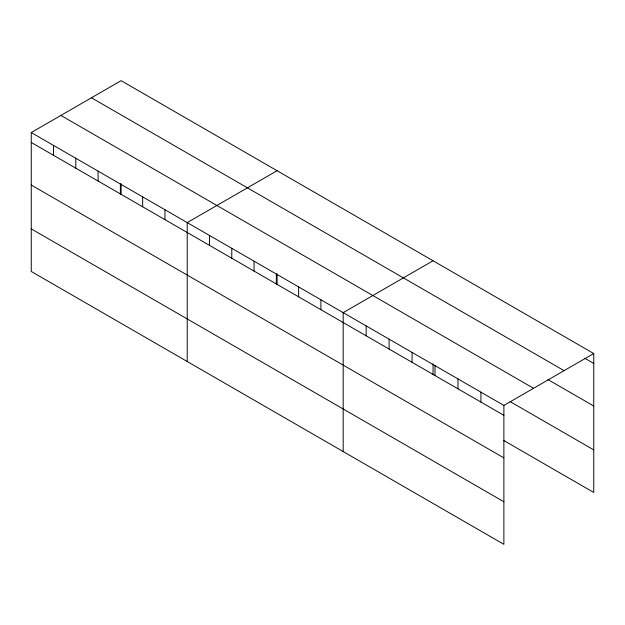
<?xml version="1.0" encoding="UTF-8"?>
<svg xmlns="http://www.w3.org/2000/svg" width="625" height="625" viewBox="0 0 625 625"><rect width="100%" height="100%" fill="white"/><g stroke="black" fill="none" stroke-linecap="round" stroke-linejoin="round"><path stroke-width="0.94" d="M503.883 457.898L503.883 405.422L31.25 132.547L31.25 271.461L503.883 544.336L503.883 457.898L31.25 185.023M503.562 440.383L593.75 492.453L593.75 353.539L121.117 80.664L31.25 132.547M277.086 170.711L187.219 222.594L187.219 361.508M433.055 260.758L343.188 312.641L343.188 451.555M503.883 405.422L593.75 353.539M584.734 358.234L593.75 363.445M91.461 97.789L564.094 370.656M547.836 379.508L593.75 406.016M60.906 115.422L533.539 388.297M510.125 401.602L593.75 449.883M31.25 142.453L503.883 415.328M31.25 228.891L503.883 501.766M480.93 392.164L480.93 402.07M457.969 378.914L457.969 388.82M435.016 365.656L435.016 375.562M433.055 363.875L433.055 374.516M412.063 352.406L412.063 362.312M389.102 339.148L389.102 349.055M366.148 325.898L366.148 335.805M320.906 299.781L320.906 309.688M298.625 286.914L298.625 296.82M277.086 273.828L277.086 284.469M276.344 274.055L276.344 283.961M254.062 261.188L254.062 271.094M231.781 248.32L231.781 258.227M209.5 235.461L209.5 245.367M164.938 209.734L164.938 219.641M142.656 196.867L142.656 206.773M121.117 183.781L121.117 194.422M120.375 184L120.375 193.906M98.094 171.141L98.094 181.047M75.812 158.273L75.812 168.18M53.531 145.414L53.531 155.32"/></g></svg>
